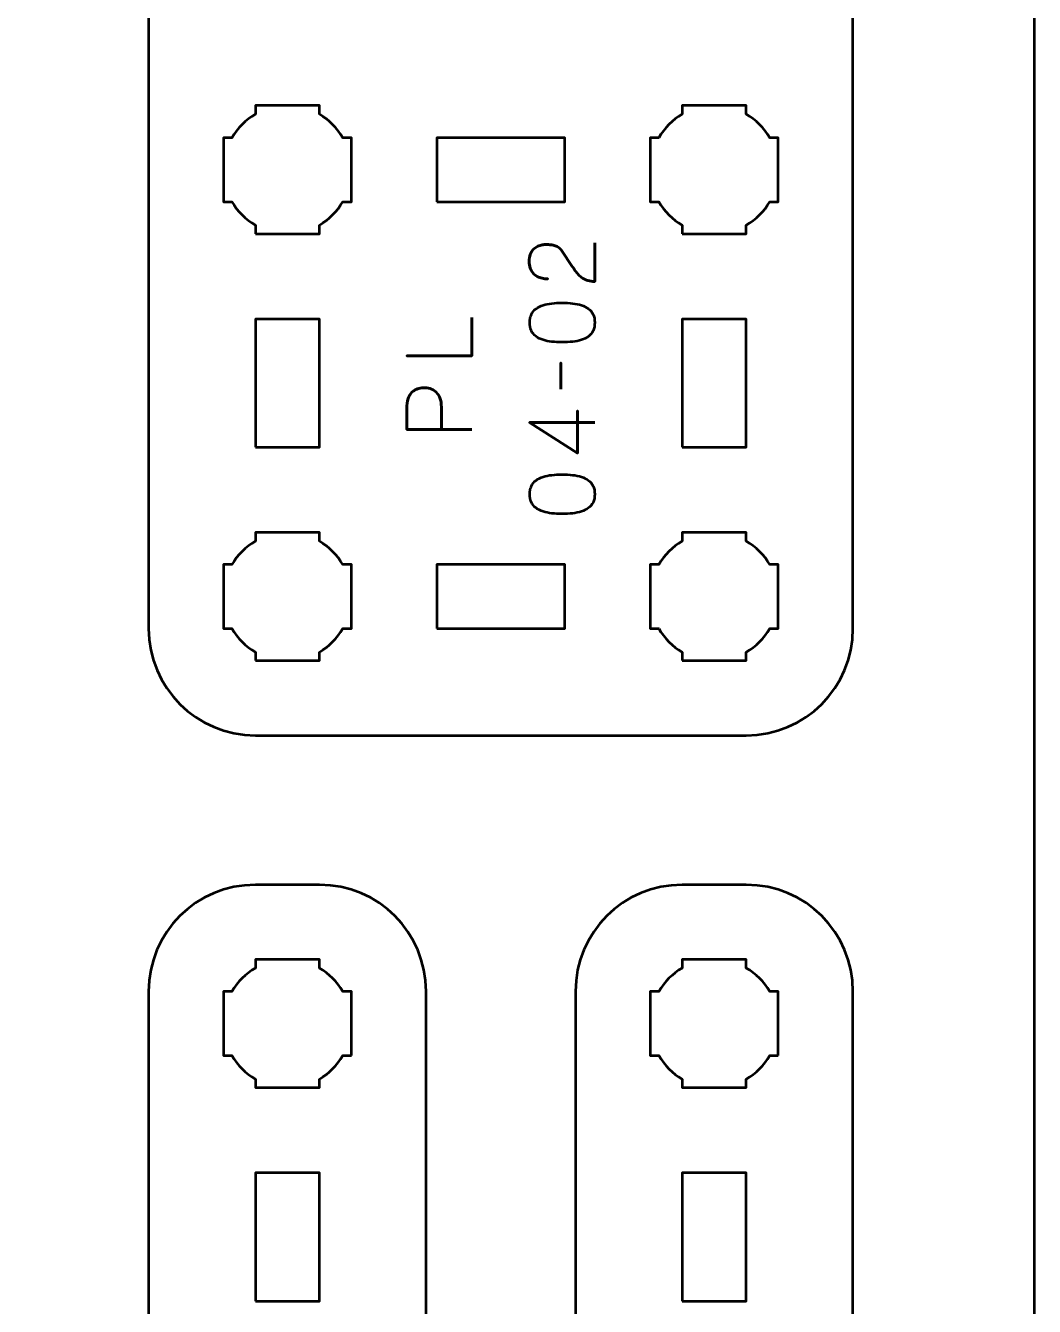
# Model space of a CAD drawing. Header units: centimetres. Extents: x -21 to 0, y -29.7 to 0.
# Drawn here: x -4.73 to 0, y -19.17 to -13.18 of the extents above; entities that cross this region are included whole.
import ezdxf

# ---------------------------------------------------------------- set-up
doc = ezdxf.new("R2010")
doc.units = ezdxf.units.CM
doc.header["$MEASUREMENT"] = 0
doc.layers.add('Layer 1', color=7, linetype='Continuous')

msp = doc.modelspace()

# ---------------------------------------------------------------- linework, layer by layer
at = {"layer": 'Layer 1', "color": 1, "lineweight": 53}
msp.add_open_spline([(-21.00003, -29.19995), (-21.00003, -29.19995), (-21.00003, -5.89992), (-21.00003, -5.89992), (-21.00003, -5.89992), (-21.00003, -5.81709), (-20.93286, -5.74992), (-20.85003, -5.74992), (-20.85003, -5.74992), (-20.7672, -5.74992), (-20.70003, -5.68275), (-20.70003, -5.59992), (-20.70003, -5.59992), (-20.70003, -5.51709), (-20.7672, -5.44992), (-20.85003, -5.44992), (-20.85003, -5.44992), (-20.93286, -5.44992), (-21.00003, -5.38275), (-21.00003, -5.29992), (-21.00003, -5.29992), (-21.00003, -5.21709), (-20.93286, -5.14992), (-20.85003, -5.14992), (-20.85003, -5.14992), (-20.7672, -5.14992), (-20.70003, -5.08275), (-20.70003, -4.99992), (-20.70003, -4.99992), (-20.70003, -4.91709), (-20.7672, -4.84992), (-20.85003, -4.84992), (-20.85003, -4.84992), (-20.93286, -4.84992), (-21.00003, -4.78275), (-21.00003, -4.69992), (-21.00003, -4.69992), (-21.00003, -4.61709), (-20.93286, -4.54992), (-20.85003, -4.54992), (-20.85003, -4.54992), (-20.7672, -4.54992), (-20.70003, -4.48275), (-20.70003, -4.39992), (-20.70003, -4.39992), (-20.70003, -4.31709), (-20.7672, -4.24992), (-20.85003, -4.24992), (-20.85003, -4.24992), (-20.93286, -4.24992), (-21.00003, -4.18275), (-21.00003, -4.09992), (-21.00003, -4.09992), (-21.00003, -4.01709), (-20.93286, -3.94992), (-20.85003, -3.94992), (-20.85003, -3.94992), (-20.7672, -3.94992), (-20.70003, -3.88275), (-20.70003, -3.79992), (-20.70003, -3.79992), (-20.70003, -3.71709), (-20.7672, -3.64992), (-20.85003, -3.64992), (-20.85003, -3.64992), (-20.93286, -3.64992), (-21.00003, -3.58275), (-21.00003, -3.49992), (-21.00003, -3.49992), (-21.00003, -3.41709), (-20.93286, -3.34992), (-20.85003, -3.34992), (-20.85003, -3.34992), (-20.7672, -3.34992), (-20.70003, -3.28275), (-20.70003, -3.19992), (-20.70003, -3.19992), (-20.70003, -3.11709), (-20.7672, -3.04992), (-20.85003, -3.04992), (-20.85003, -3.04992), (-20.93286, -3.04992), (-21.00003, -2.98275), (-21.00003, -2.89992), (-21.00003, -2.89992), (-21.00003, -2.81709), (-20.93286, -2.74992), (-20.85003, -2.74992), (-20.85003, -2.74992), (-20.7672, -2.74992), (-20.70003, -2.68275), (-20.70003, -2.59992), (-20.70003, -2.59992), (-20.70003, -2.51709), (-20.7672, -2.44992), (-20.85003, -2.44992), (-20.85003, -2.44992), (-20.93286, -2.44992), (-21.00003, -2.38275), (-21.00003, -2.29992), (-21.00003, -2.29992), (-21.00003, -2.21709), (-20.93286, -2.14992), (-20.85003, -2.14992), (-20.85003, -2.14992), (-20.7672, -2.14992), (-20.70003, -2.08275), (-20.70003, -1.99992), (-20.70003, -1.99992), (-20.70003, -1.91709), (-20.7672, -1.84992), (-20.85003, -1.84992), (-20.85003, -1.84992), (-20.93286, -1.84992), (-21.00003, -1.78275), (-21.00003, -1.69992), (-21.00003, -1.69992), (-21.00003, -1.61709), (-20.93286, -1.54992), (-20.85003, -1.54992), (-20.85003, -1.54992), (-20.7672, -1.54992), (-20.70003, -1.48275), (-20.70003, -1.39992), (-20.70003, -1.39992), (-20.70003, -1.31709), (-20.7672, -1.24992), (-20.85003, -1.24992), (-20.85003, -1.24992), (-20.93286, -1.24992), (-21.00003, -1.18275), (-21.00003, -1.09992), (-21.00003, -1.09992), (-21.00003, -1.09992), (-21.00003, -0.49992), (-21.00003, -0.49992), (-21.00003, -0.49992), (-21.00003, -0.22295), (-20.77694, 0.00004), (-20.49994, 0.00004), (-20.49994, 0.00004), (-20.49994, 0.00004), (-0.50008, 0.00004), (-0.50008, 0.00004), (-0.50008, 0.00004), (-0.22294, 0.00004), (0.00002, -0.22295), (0.00002, -0.49992), (0.00002, -0.49992), (0.00002, -0.49992), (0.00002, -29.19995), (0.00002, -29.19995), (0.00002, -29.19995), (0.00002, -29.47695), (-0.22294, -29.70004), (-0.50008, -29.70004), (-0.50008, -29.70004), (-0.50008, -29.70004), (-20.49994, -29.70004), (-20.49994, -29.70004), (-20.49994, -29.70004), (-20.77694, -29.70004), (-21.00003, -29.47695), (-21.00003, -29.19995)], degree=3, knots=[0, 0, 0, 0, 0.0243902, 0.0243902, 0.0243902, 0.0243902, 0.0487805, 0.0487805, 0.0487805, 0.0487805, 0.0731707, 0.0731707, 0.0731707, 0.0731707, 0.097561, 0.097561, 0.097561, 0.097561, 0.1219512, 0.1219512, 0.1219512, 0.1219512, 0.1463415, 0.1463415, 0.1463415, 0.1463415, 0.1707317, 0.1707317, 0.1707317, 0.1707317, 0.195122, 0.195122, 0.195122, 0.195122, 0.2195122, 0.2195122, 0.2195122, 0.2195122, 0.2439024, 0.2439024, 0.2439024, 0.2439024, 0.2682927, 0.2682927, 0.2682927, 0.2682927, 0.2926829, 0.2926829, 0.2926829, 0.2926829, 0.3170732, 0.3170732, 0.3170732, 0.3170732, 0.3414634, 0.3414634, 0.3414634, 0.3414634, 0.3658537, 0.3658537, 0.3658537, 0.3658537, 0.3902439, 0.3902439, 0.3902439, 0.3902439, 0.4146341, 0.4146341, 0.4146341, 0.4146341, 0.4390244, 0.4390244, 0.4390244, 0.4390244, 0.4634146, 0.4634146, 0.4634146, 0.4634146, 0.4878049, 0.4878049, 0.4878049, 0.4878049, 0.5121951, 0.5121951, 0.5121951, 0.5121951, 0.5365854, 0.5365854, 0.5365854, 0.5365854, 0.5609756, 0.5609756, 0.5609756, 0.5609756, 0.5853659, 0.5853659, 0.5853659, 0.5853659, 0.6097561, 0.6097561, 0.6097561, 0.6097561, 0.6341463, 0.6341463, 0.6341463, 0.6341463, 0.6585366, 0.6585366, 0.6585366, 0.6585366, 0.6829268, 0.6829268, 0.6829268, 0.6829268, 0.7073171, 0.7073171, 0.7073171, 0.7073171, 0.7317073, 0.7317073, 0.7317073, 0.7317073, 0.7560976, 0.7560976, 0.7560976, 0.7560976, 0.7804878, 0.7804878, 0.7804878, 0.7804878, 0.804878, 0.804878, 0.804878, 0.804878, 0.8292683, 0.8292683, 0.8292683, 0.8292683, 0.8536585, 0.8536585, 0.8536585, 0.8536585, 0.8780488, 0.8780488, 0.8780488, 0.8780488, 0.902439, 0.902439, 0.902439, 0.902439, 0.9268293, 0.9268293, 0.9268293, 0.9268293, 0.9512195, 0.9512195, 0.9512195, 0.9512195, 0.9756098, 0.9756098, 0.9756098, 0.9756098, 1, 1, 1, 1], dxfattribs=at)
at = {"layer": 'Layer 1', "color": 3, "lineweight": 53}
for points in [[(-1.35, -16.5), (-1.35, -16.5), (-3.65, -16.5), (-3.65, -16.5), (-3.65, -16.5), (-3.92609, -16.5), (-4.15, -16.27609), (-4.15, -16), (-4.15, -16), (-4.15, -16), (-4.15, -9.7), (-4.15, -9.7), (-4.15, -9.7), (-4.15, -9.42391), (-3.92609, -9.2), (-3.65, -9.2), (-3.65, -9.2), (-3.65, -9.2), (-1.35, -9.2), (-1.35, -9.2), (-1.35, -9.2), (-1.07391, -9.2), (-0.85, -9.42391), (-0.85, -9.7), (-0.85, -9.7), (-0.85, -9.7), (-0.85, -16), (-0.85, -16), (-0.85, -16), (-0.85, -16.27609), (-1.07391, -16.5), (-1.35, -16.5)], [(-4.15001, -23.99992), (-4.15001, -23.99992), (-4.15001, -17.69995), (-4.15001, -17.69995), (-4.15001, -17.69995), (-4.15001, -17.42298), (-3.92692, -17.19999), (-3.64992, -17.19999), (-3.64992, -17.19999), (-3.64992, -17.19999), (-3.34991, -17.19999), (-3.34991, -17.19999), (-3.34991, -17.19999), (-3.07295, -17.19999), (-2.84999, -17.42298), (-2.84999, -17.69995), (-2.84999, -17.69995), (-2.84999, -17.69995), (-2.84999, -23.99992), (-2.84999, -23.99992), (-2.84999, -23.99992), (-2.84999, -24.27692), (-3.07295, -24.50001), (-3.34991, -24.50001), (-3.34991, -24.50001), (-3.34991, -24.50001), (-3.64992, -24.50001), (-3.64992, -24.50001), (-3.64992, -24.50001), (-3.92692, -24.50001), (-4.15001, -24.27692), (-4.15001, -23.99992)], [(-2.15001, -23.99992), (-2.15001, -23.99992), (-2.15001, -17.69995), (-2.15001, -17.69995), (-2.15001, -17.69995), (-2.15001, -17.42298), (-1.92692, -17.19999), (-1.64992, -17.19999), (-1.64992, -17.19999), (-1.64992, -17.19999), (-1.34991, -17.19999), (-1.34991, -17.19999), (-1.34991, -17.19999), (-1.07295, -17.19999), (-0.84999, -17.42298), (-0.84999, -17.69995), (-0.84999, -17.69995), (-0.84999, -17.69995), (-0.84999, -23.99992), (-0.84999, -23.99992), (-0.84999, -23.99992), (-0.84999, -24.27692), (-1.07295, -24.50001), (-1.34991, -24.50001), (-1.34991, -24.50001), (-1.34991, -24.50001), (-1.64992, -24.50001), (-1.64992, -24.50001), (-1.64992, -24.50001), (-1.92692, -24.50001), (-2.15001, -24.27692), (-2.15001, -23.99992)]]:
    msp.add_open_spline(points, degree=3, knots=[0, 0, 0, 0, 0.125, 0.125, 0.125, 0.125, 0.25, 0.25, 0.25, 0.25, 0.375, 0.375, 0.375, 0.375, 0.5, 0.5, 0.5, 0.5, 0.625, 0.625, 0.625, 0.625, 0.75, 0.75, 0.75, 0.75, 0.875, 0.875, 0.875, 0.875, 1, 1, 1, 1], dxfattribs=at)
at = {"layer": 'Layer 1', "lineweight": 53}
for points, knots in [([(-3.65, -14.15), (-3.65, -14.15), (-3.65, -14.10985), (-3.65, -14.10985), (-3.65, -14.10985), (-3.69553, -14.0835), (-3.7335, -14.04553), (-3.75985, -14), (-3.75985, -14), (-3.75985, -14), (-3.8, -14), (-3.8, -14), (-3.8, -14), (-3.8, -14), (-3.8, -13.85), (-3.8, -13.85), (-3.8, -13.85), (-3.8, -13.85), (-3.8, -13.7), (-3.8, -13.7), (-3.8, -13.7), (-3.8, -13.7), (-3.75985, -13.7), (-3.75985, -13.7), (-3.75985, -13.7), (-3.7335, -13.65447), (-3.69553, -13.6165), (-3.65, -13.59015), (-3.65, -13.59015), (-3.65, -13.59015), (-3.65, -13.55), (-3.65, -13.55), (-3.65, -13.55), (-3.65, -13.55), (-3.5, -13.55), (-3.5, -13.55), (-3.5, -13.55), (-3.5, -13.55), (-3.35, -13.55), (-3.35, -13.55), (-3.35, -13.55), (-3.35, -13.55), (-3.35, -13.59015), (-3.35, -13.59015), (-3.35, -13.59015), (-3.30447, -13.6165), (-3.2665, -13.65447), (-3.24015, -13.7), (-3.24015, -13.7), (-3.24015, -13.7), (-3.2, -13.7), (-3.2, -13.7), (-3.2, -13.7), (-3.2, -13.7), (-3.2, -13.85), (-3.2, -13.85), (-3.2, -13.85), (-3.2, -13.85), (-3.2, -14), (-3.2, -14), (-3.2, -14), (-3.2, -14), (-3.24015, -14), (-3.24015, -14), (-3.24015, -14), (-3.2665, -14.04553), (-3.30447, -14.0835), (-3.35, -14.10985), (-3.35, -14.10985), (-3.35, -14.10985), (-3.35, -14.15), (-3.35, -14.15), (-3.35, -14.15), (-3.35, -14.15), (-3.5, -14.15), (-3.5, -14.15), (-3.5, -14.15), (-3.5, -14.15), (-3.65, -14.15), (-3.65, -14.15)], [0, 0, 0, 0, 0.05, 0.05, 0.05, 0.05, 0.1, 0.1, 0.1, 0.1, 0.15, 0.15, 0.15, 0.15, 0.2, 0.2, 0.2, 0.2, 0.25, 0.25, 0.25, 0.25, 0.3, 0.3, 0.3, 0.3, 0.35, 0.35, 0.35, 0.35, 0.4, 0.4, 0.4, 0.4, 0.45, 0.45, 0.45, 0.45, 0.5, 0.5, 0.5, 0.5, 0.55, 0.55, 0.55, 0.55, 0.6, 0.6, 0.6, 0.6, 0.65, 0.65, 0.65, 0.65, 0.7, 0.7, 0.7, 0.7, 0.75, 0.75, 0.75, 0.75, 0.8, 0.8, 0.8, 0.8, 0.85, 0.85, 0.85, 0.85, 0.9, 0.9, 0.9, 0.9, 0.95, 0.95, 0.95, 0.95, 1, 1, 1, 1]), ([(-1.65, -14.15), (-1.65, -14.15), (-1.65, -14.10985), (-1.65, -14.10985), (-1.65, -14.10985), (-1.69553, -14.0835), (-1.7335, -14.04553), (-1.75985, -14), (-1.75985, -14), (-1.75985, -14), (-1.8, -14), (-1.8, -14), (-1.8, -14), (-1.8, -14), (-1.8, -13.85), (-1.8, -13.85), (-1.8, -13.85), (-1.8, -13.85), (-1.8, -13.7), (-1.8, -13.7), (-1.8, -13.7), (-1.8, -13.7), (-1.75985, -13.7), (-1.75985, -13.7), (-1.75985, -13.7), (-1.7335, -13.65447), (-1.69553, -13.6165), (-1.65, -13.59015), (-1.65, -13.59015), (-1.65, -13.59015), (-1.65, -13.55), (-1.65, -13.55), (-1.65, -13.55), (-1.65, -13.55), (-1.5, -13.55), (-1.5, -13.55), (-1.5, -13.55), (-1.5, -13.55), (-1.35, -13.55), (-1.35, -13.55), (-1.35, -13.55), (-1.35, -13.55), (-1.35, -13.59015), (-1.35, -13.59015), (-1.35, -13.59015), (-1.30447, -13.6165), (-1.2665, -13.65447), (-1.24015, -13.7), (-1.24015, -13.7), (-1.24015, -13.7), (-1.2, -13.7), (-1.2, -13.7), (-1.2, -13.7), (-1.2, -13.7), (-1.2, -13.85), (-1.2, -13.85), (-1.2, -13.85), (-1.2, -13.85), (-1.2, -14), (-1.2, -14), (-1.2, -14), (-1.2, -14), (-1.24015, -14), (-1.24015, -14), (-1.24015, -14), (-1.2665, -14.04553), (-1.30447, -14.0835), (-1.35, -14.10985), (-1.35, -14.10985), (-1.35, -14.10985), (-1.35, -14.15), (-1.35, -14.15), (-1.35, -14.15), (-1.35, -14.15), (-1.5, -14.15), (-1.5, -14.15), (-1.5, -14.15), (-1.5, -14.15), (-1.65, -14.15), (-1.65, -14.15)], [0, 0, 0, 0, 0.05, 0.05, 0.05, 0.05, 0.1, 0.1, 0.1, 0.1, 0.15, 0.15, 0.15, 0.15, 0.2, 0.2, 0.2, 0.2, 0.25, 0.25, 0.25, 0.25, 0.3, 0.3, 0.3, 0.3, 0.35, 0.35, 0.35, 0.35, 0.4, 0.4, 0.4, 0.4, 0.45, 0.45, 0.45, 0.45, 0.5, 0.5, 0.5, 0.5, 0.55, 0.55, 0.55, 0.55, 0.6, 0.6, 0.6, 0.6, 0.65, 0.65, 0.65, 0.65, 0.7, 0.7, 0.7, 0.7, 0.75, 0.75, 0.75, 0.75, 0.8, 0.8, 0.8, 0.8, 0.85, 0.85, 0.85, 0.85, 0.9, 0.9, 0.9, 0.9, 0.95, 0.95, 0.95, 0.95, 1, 1, 1, 1]), ([(-2.8, -14), (-2.8, -14), (-2.8, -13.7), (-2.8, -13.7), (-2.8, -13.7), (-2.8, -13.7), (-2.2, -13.7), (-2.2, -13.7), (-2.2, -13.7), (-2.2, -13.7), (-2.2, -14), (-2.2, -14), (-2.2, -14), (-2.2, -14), (-2.8, -14), (-2.8, -14)], [0, 0, 0, 0, 0.25, 0.25, 0.25, 0.25, 0.5, 0.5, 0.5, 0.5, 0.75, 0.75, 0.75, 0.75, 1, 1, 1, 1]), ([(-3.65, -15.15), (-3.65, -15.15), (-3.65, -14.55), (-3.65, -14.55), (-3.65, -14.55), (-3.65, -14.55), (-3.35, -14.55), (-3.35, -14.55), (-3.35, -14.55), (-3.35, -14.55), (-3.35, -15.15), (-3.35, -15.15), (-3.35, -15.15), (-3.35, -15.15), (-3.65, -15.15), (-3.65, -15.15)], [0, 0, 0, 0, 0.25, 0.25, 0.25, 0.25, 0.5, 0.5, 0.5, 0.5, 0.75, 0.75, 0.75, 0.75, 1, 1, 1, 1]), ([(-1.65, -15.15), (-1.65, -15.15), (-1.65, -14.55), (-1.65, -14.55), (-1.65, -14.55), (-1.65, -14.55), (-1.35, -14.55), (-1.35, -14.55), (-1.35, -14.55), (-1.35, -14.55), (-1.35, -15.15), (-1.35, -15.15), (-1.35, -15.15), (-1.35, -15.15), (-1.65, -15.15), (-1.65, -15.15)], [0, 0, 0, 0, 0.25, 0.25, 0.25, 0.25, 0.5, 0.5, 0.5, 0.5, 0.75, 0.75, 0.75, 0.75, 1, 1, 1, 1]), ([(-3.65, -16.15), (-3.65, -16.15), (-3.65, -16.10985), (-3.65, -16.10985), (-3.65, -16.10985), (-3.69553, -16.0835), (-3.7335, -16.04553), (-3.75985, -16), (-3.75985, -16), (-3.75985, -16), (-3.8, -16), (-3.8, -16), (-3.8, -16), (-3.8, -16), (-3.8, -15.85), (-3.8, -15.85), (-3.8, -15.85), (-3.8, -15.85), (-3.8, -15.7), (-3.8, -15.7), (-3.8, -15.7), (-3.8, -15.7), (-3.75985, -15.7), (-3.75985, -15.7), (-3.75985, -15.7), (-3.7335, -15.65447), (-3.69553, -15.6165), (-3.65, -15.59015), (-3.65, -15.59015), (-3.65, -15.59015), (-3.65, -15.55), (-3.65, -15.55), (-3.65, -15.55), (-3.65, -15.55), (-3.5, -15.55), (-3.5, -15.55), (-3.5, -15.55), (-3.5, -15.55), (-3.35, -15.55), (-3.35, -15.55), (-3.35, -15.55), (-3.35, -15.55), (-3.35, -15.59015), (-3.35, -15.59015), (-3.35, -15.59015), (-3.30447, -15.6165), (-3.2665, -15.65447), (-3.24015, -15.7), (-3.24015, -15.7), (-3.24015, -15.7), (-3.2, -15.7), (-3.2, -15.7), (-3.2, -15.7), (-3.2, -15.7), (-3.2, -15.85), (-3.2, -15.85), (-3.2, -15.85), (-3.2, -15.85), (-3.2, -16), (-3.2, -16), (-3.2, -16), (-3.2, -16), (-3.24015, -16), (-3.24015, -16), (-3.24015, -16), (-3.2665, -16.04553), (-3.30447, -16.0835), (-3.35, -16.10985), (-3.35, -16.10985), (-3.35, -16.10985), (-3.35, -16.15), (-3.35, -16.15), (-3.35, -16.15), (-3.35, -16.15), (-3.5, -16.15), (-3.5, -16.15), (-3.5, -16.15), (-3.5, -16.15), (-3.65, -16.15), (-3.65, -16.15)], [0, 0, 0, 0, 0.05, 0.05, 0.05, 0.05, 0.1, 0.1, 0.1, 0.1, 0.15, 0.15, 0.15, 0.15, 0.2, 0.2, 0.2, 0.2, 0.25, 0.25, 0.25, 0.25, 0.3, 0.3, 0.3, 0.3, 0.35, 0.35, 0.35, 0.35, 0.4, 0.4, 0.4, 0.4, 0.45, 0.45, 0.45, 0.45, 0.5, 0.5, 0.5, 0.5, 0.55, 0.55, 0.55, 0.55, 0.6, 0.6, 0.6, 0.6, 0.65, 0.65, 0.65, 0.65, 0.7, 0.7, 0.7, 0.7, 0.75, 0.75, 0.75, 0.75, 0.8, 0.8, 0.8, 0.8, 0.85, 0.85, 0.85, 0.85, 0.9, 0.9, 0.9, 0.9, 0.95, 0.95, 0.95, 0.95, 1, 1, 1, 1]), ([(-1.65, -16.15), (-1.65, -16.15), (-1.65, -16.10985), (-1.65, -16.10985), (-1.65, -16.10985), (-1.69553, -16.0835), (-1.7335, -16.04553), (-1.75985, -16), (-1.75985, -16), (-1.75985, -16), (-1.8, -16), (-1.8, -16), (-1.8, -16), (-1.8, -16), (-1.8, -15.85), (-1.8, -15.85), (-1.8, -15.85), (-1.8, -15.85), (-1.8, -15.7), (-1.8, -15.7), (-1.8, -15.7), (-1.8, -15.7), (-1.75985, -15.7), (-1.75985, -15.7), (-1.75985, -15.7), (-1.7335, -15.65447), (-1.69553, -15.6165), (-1.65, -15.59015), (-1.65, -15.59015), (-1.65, -15.59015), (-1.65, -15.55), (-1.65, -15.55), (-1.65, -15.55), (-1.65, -15.55), (-1.5, -15.55), (-1.5, -15.55), (-1.5, -15.55), (-1.5, -15.55), (-1.35, -15.55), (-1.35, -15.55), (-1.35, -15.55), (-1.35, -15.55), (-1.35, -15.59015), (-1.35, -15.59015), (-1.35, -15.59015), (-1.30447, -15.6165), (-1.2665, -15.65447), (-1.24015, -15.7), (-1.24015, -15.7), (-1.24015, -15.7), (-1.2, -15.7), (-1.2, -15.7), (-1.2, -15.7), (-1.2, -15.7), (-1.2, -15.85), (-1.2, -15.85), (-1.2, -15.85), (-1.2, -15.85), (-1.2, -16), (-1.2, -16), (-1.2, -16), (-1.2, -16), (-1.24015, -16), (-1.24015, -16), (-1.24015, -16), (-1.2665, -16.04553), (-1.30447, -16.0835), (-1.35, -16.10985), (-1.35, -16.10985), (-1.35, -16.10985), (-1.35, -16.15), (-1.35, -16.15), (-1.35, -16.15), (-1.35, -16.15), (-1.5, -16.15), (-1.5, -16.15), (-1.5, -16.15), (-1.5, -16.15), (-1.65, -16.15), (-1.65, -16.15)], [0, 0, 0, 0, 0.05, 0.05, 0.05, 0.05, 0.1, 0.1, 0.1, 0.1, 0.15, 0.15, 0.15, 0.15, 0.2, 0.2, 0.2, 0.2, 0.25, 0.25, 0.25, 0.25, 0.3, 0.3, 0.3, 0.3, 0.35, 0.35, 0.35, 0.35, 0.4, 0.4, 0.4, 0.4, 0.45, 0.45, 0.45, 0.45, 0.5, 0.5, 0.5, 0.5, 0.55, 0.55, 0.55, 0.55, 0.6, 0.6, 0.6, 0.6, 0.65, 0.65, 0.65, 0.65, 0.7, 0.7, 0.7, 0.7, 0.75, 0.75, 0.75, 0.75, 0.8, 0.8, 0.8, 0.8, 0.85, 0.85, 0.85, 0.85, 0.9, 0.9, 0.9, 0.9, 0.95, 0.95, 0.95, 0.95, 1, 1, 1, 1]), ([(-2.8, -16), (-2.8, -16), (-2.8, -15.7), (-2.8, -15.7), (-2.8, -15.7), (-2.8, -15.7), (-2.2, -15.7), (-2.2, -15.7), (-2.2, -15.7), (-2.2, -15.7), (-2.2, -16), (-2.2, -16), (-2.2, -16), (-2.2, -16), (-2.8, -16), (-2.8, -16)], [0, 0, 0, 0, 0.25, 0.25, 0.25, 0.25, 0.5, 0.5, 0.5, 0.5, 0.75, 0.75, 0.75, 0.75, 1, 1, 1, 1]), ([(-3.19998, -17.99995), (-3.19998, -17.99995), (-3.24009, -17.99995), (-3.24009, -17.99995), (-3.24009, -17.99995), (-3.26641, -18.04557), (-3.30444, -18.08345), (-3.34991, -18.10977), (-3.34991, -18.10977), (-3.34991, -18.10977), (-3.34991, -18.15002), (-3.34991, -18.15002), (-3.34991, -18.15002), (-3.34991, -18.15002), (-3.49999, -18.15002), (-3.49999, -18.15002), (-3.49999, -18.15002), (-3.49999, -18.15002), (-3.64992, -18.15002), (-3.64992, -18.15002), (-3.64992, -18.15002), (-3.64992, -18.15002), (-3.64992, -18.10977), (-3.64992, -18.10977), (-3.64992, -18.10977), (-3.69553, -18.08345), (-3.73345, -18.04557), (-3.75977, -17.99995), (-3.75977, -17.99995), (-3.75977, -17.99995), (-3.79999, -17.99995), (-3.79999, -17.99995), (-3.79999, -17.99995), (-3.79999, -17.99995), (-3.79999, -17.85002), (-3.79999, -17.85002), (-3.79999, -17.85002), (-3.79999, -17.85002), (-3.79999, -17.69995), (-3.79999, -17.69995), (-3.79999, -17.69995), (-3.79999, -17.69995), (-3.75977, -17.69995), (-3.75977, -17.69995), (-3.75977, -17.69995), (-3.73345, -17.65448), (-3.69553, -17.61645), (-3.64992, -17.59013), (-3.64992, -17.59013), (-3.64992, -17.59013), (-3.64992, -17.55002), (-3.64992, -17.55002), (-3.64992, -17.55002), (-3.64992, -17.55002), (-3.49999, -17.55002), (-3.49999, -17.55002), (-3.49999, -17.55002), (-3.49999, -17.55002), (-3.34991, -17.55002), (-3.34991, -17.55002), (-3.34991, -17.55002), (-3.34991, -17.55002), (-3.34991, -17.59013), (-3.34991, -17.59013), (-3.34991, -17.59013), (-3.30444, -17.61645), (-3.26641, -17.65448), (-3.24009, -17.69995), (-3.24009, -17.69995), (-3.24009, -17.69995), (-3.19998, -17.69995), (-3.19998, -17.69995), (-3.19998, -17.69995), (-3.19998, -17.69995), (-3.19998, -17.85002), (-3.19998, -17.85002), (-3.19998, -17.85002), (-3.19998, -17.85002), (-3.19998, -17.99995), (-3.19998, -17.99995)], [0, 0, 0, 0, 0.05, 0.05, 0.05, 0.05, 0.1, 0.1, 0.1, 0.1, 0.15, 0.15, 0.15, 0.15, 0.2, 0.2, 0.2, 0.2, 0.25, 0.25, 0.25, 0.25, 0.3, 0.3, 0.3, 0.3, 0.35, 0.35, 0.35, 0.35, 0.4, 0.4, 0.4, 0.4, 0.45, 0.45, 0.45, 0.45, 0.5, 0.5, 0.5, 0.5, 0.55, 0.55, 0.55, 0.55, 0.6, 0.6, 0.6, 0.6, 0.65, 0.65, 0.65, 0.65, 0.7, 0.7, 0.7, 0.7, 0.75, 0.75, 0.75, 0.75, 0.8, 0.8, 0.8, 0.8, 0.85, 0.85, 0.85, 0.85, 0.9, 0.9, 0.9, 0.9, 0.95, 0.95, 0.95, 0.95, 1, 1, 1, 1]), ([(-1.19998, -17.99995), (-1.19998, -17.99995), (-1.24009, -17.99995), (-1.24009, -17.99995), (-1.24009, -17.99995), (-1.26641, -18.04557), (-1.30444, -18.08345), (-1.34991, -18.10977), (-1.34991, -18.10977), (-1.34991, -18.10977), (-1.34991, -18.15002), (-1.34991, -18.15002), (-1.34991, -18.15002), (-1.34991, -18.15002), (-1.49999, -18.15002), (-1.49999, -18.15002), (-1.49999, -18.15002), (-1.49999, -18.15002), (-1.64992, -18.15002), (-1.64992, -18.15002), (-1.64992, -18.15002), (-1.64992, -18.15002), (-1.64992, -18.10977), (-1.64992, -18.10977), (-1.64992, -18.10977), (-1.69553, -18.08345), (-1.73345, -18.04557), (-1.75977, -17.99995), (-1.75977, -17.99995), (-1.75977, -17.99995), (-1.79999, -17.99995), (-1.79999, -17.99995), (-1.79999, -17.99995), (-1.79999, -17.99995), (-1.79999, -17.85002), (-1.79999, -17.85002), (-1.79999, -17.85002), (-1.79999, -17.85002), (-1.79999, -17.69995), (-1.79999, -17.69995), (-1.79999, -17.69995), (-1.79999, -17.69995), (-1.75977, -17.69995), (-1.75977, -17.69995), (-1.75977, -17.69995), (-1.73345, -17.65448), (-1.69553, -17.61645), (-1.64992, -17.59013), (-1.64992, -17.59013), (-1.64992, -17.59013), (-1.64992, -17.55002), (-1.64992, -17.55002), (-1.64992, -17.55002), (-1.64992, -17.55002), (-1.49999, -17.55002), (-1.49999, -17.55002), (-1.49999, -17.55002), (-1.49999, -17.55002), (-1.34991, -17.55002), (-1.34991, -17.55002), (-1.34991, -17.55002), (-1.34991, -17.55002), (-1.34991, -17.59013), (-1.34991, -17.59013), (-1.34991, -17.59013), (-1.30444, -17.61645), (-1.26641, -17.65448), (-1.24009, -17.69995), (-1.24009, -17.69995), (-1.24009, -17.69995), (-1.19998, -17.69995), (-1.19998, -17.69995), (-1.19998, -17.69995), (-1.19998, -17.69995), (-1.19998, -17.85002), (-1.19998, -17.85002), (-1.19998, -17.85002), (-1.19998, -17.85002), (-1.19998, -17.99995), (-1.19998, -17.99995)], [0, 0, 0, 0, 0.05, 0.05, 0.05, 0.05, 0.1, 0.1, 0.1, 0.1, 0.15, 0.15, 0.15, 0.15, 0.2, 0.2, 0.2, 0.2, 0.25, 0.25, 0.25, 0.25, 0.3, 0.3, 0.3, 0.3, 0.35, 0.35, 0.35, 0.35, 0.4, 0.4, 0.4, 0.4, 0.45, 0.45, 0.45, 0.45, 0.5, 0.5, 0.5, 0.5, 0.55, 0.55, 0.55, 0.55, 0.6, 0.6, 0.6, 0.6, 0.65, 0.65, 0.65, 0.65, 0.7, 0.7, 0.7, 0.7, 0.75, 0.75, 0.75, 0.75, 0.8, 0.8, 0.8, 0.8, 0.85, 0.85, 0.85, 0.85, 0.9, 0.9, 0.9, 0.9, 0.95, 0.95, 0.95, 0.95, 1, 1, 1, 1]), ([(-3.64992, -19.14994), (-3.64992, -19.14994), (-3.64992, -18.54993), (-3.64992, -18.54993), (-3.64992, -18.54993), (-3.64992, -18.54993), (-3.34991, -18.54993), (-3.34991, -18.54993), (-3.34991, -18.54993), (-3.34991, -18.54993), (-3.34991, -19.14994), (-3.34991, -19.14994), (-3.34991, -19.14994), (-3.34991, -19.14994), (-3.64992, -19.14994), (-3.64992, -19.14994)], [0, 0, 0, 0, 0.25, 0.25, 0.25, 0.25, 0.5, 0.5, 0.5, 0.5, 0.75, 0.75, 0.75, 0.75, 1, 1, 1, 1]), ([(-1.64992, -19.14994), (-1.64992, -19.14994), (-1.64992, -18.54993), (-1.64992, -18.54993), (-1.64992, -18.54993), (-1.64992, -18.54993), (-1.34991, -18.54993), (-1.34991, -18.54993), (-1.34991, -18.54993), (-1.34991, -18.54993), (-1.34991, -19.14994), (-1.34991, -19.14994), (-1.34991, -19.14994), (-1.34991, -19.14994), (-1.64992, -19.14994), (-1.64992, -19.14994)], [0, 0, 0, 0, 0.25, 0.25, 0.25, 0.25, 0.5, 0.5, 0.5, 0.5, 0.75, 0.75, 0.75, 0.75, 1, 1, 1, 1])]:
    msp.add_open_spline(points, degree=3, knots=knots, dxfattribs=at)
at = {"layer": 'Layer 1', "color": 5, "lineweight": 53}
for points, knots in [([(-2.05975, -14.19194), (-2.05975, -14.19194), (-2.05975, -14.37355), (-2.05975, -14.37355), (-2.05975, -14.37355), (-2.07203, -14.3732), (-2.08289, -14.37165), (-2.09221, -14.36903), (-2.09221, -14.36903), (-2.10152, -14.36635), (-2.1097, -14.36276), (-2.11676, -14.35831), (-2.11676, -14.35831), (-2.12381, -14.35379), (-2.13009, -14.34864), (-2.1356, -14.34279), (-2.1356, -14.34279), (-2.14117, -14.33693), (-2.14625, -14.33065), (-2.15105, -14.32388), (-2.15105, -14.32388), (-2.15578, -14.31711), (-2.1605, -14.31012), (-2.16516, -14.30285), (-2.16516, -14.30285), (-2.16516, -14.30285), (-2.21342, -14.23046), (-2.21342, -14.23046), (-2.21342, -14.23046), (-2.21864, -14.22306), (-2.22428, -14.21727), (-2.23049, -14.21318), (-2.23049, -14.21318), (-2.23663, -14.20902), (-2.24312, -14.20612), (-2.2499, -14.20436), (-2.2499, -14.20436), (-2.25674, -14.20267), (-2.26365, -14.20161), (-2.27078, -14.20126), (-2.27078, -14.20126), (-2.27791, -14.2009), (-2.28503, -14.20076), (-2.29216, -14.20083), (-2.29216, -14.20083), (-2.29801, -14.20083), (-2.30429, -14.20161), (-2.31107, -14.20316), (-2.31107, -14.20316), (-2.31777, -14.20478), (-2.32447, -14.20732), (-2.3311, -14.21092), (-2.3311, -14.21092), (-2.33774, -14.21452), (-2.3438, -14.21932), (-2.34931, -14.22531), (-2.34931, -14.22531), (-2.35474, -14.23131), (-2.35911, -14.23872), (-2.36243, -14.24754), (-2.36243, -14.24754), (-2.36575, -14.25636), (-2.36744, -14.26673), (-2.36751, -14.27872), (-2.36751, -14.27872), (-2.36744, -14.29079), (-2.36575, -14.30144), (-2.3625, -14.31062), (-2.3625, -14.31062), (-2.35926, -14.31979), (-2.35474, -14.32762), (-2.34903, -14.33411), (-2.34903, -14.33411), (-2.34331, -14.3406), (-2.33668, -14.34582), (-2.32927, -14.34991), (-2.32927, -14.34991), (-2.32186, -14.35401), (-2.31396, -14.35697), (-2.30563, -14.35887), (-2.30563, -14.35887), (-2.29731, -14.36078), (-2.28884, -14.3617), (-2.2803, -14.3617), (-2.2803, -14.3617), (-2.28884, -14.3617), (-2.29731, -14.36078), (-2.30563, -14.35887), (-2.30563, -14.35887), (-2.31396, -14.35697), (-2.32186, -14.35401), (-2.32927, -14.34991), (-2.32927, -14.34991), (-2.33668, -14.34582), (-2.34331, -14.3406), (-2.34903, -14.33411), (-2.34903, -14.33411), (-2.35474, -14.32762), (-2.35926, -14.31979), (-2.3625, -14.31062), (-2.3625, -14.31062), (-2.36575, -14.30144), (-2.36744, -14.29079), (-2.36751, -14.27872), (-2.36751, -14.27872), (-2.36744, -14.26673), (-2.36575, -14.25636), (-2.36243, -14.24754), (-2.36243, -14.24754), (-2.35911, -14.23872), (-2.35474, -14.23131), (-2.34931, -14.22531), (-2.34931, -14.22531), (-2.3438, -14.21932), (-2.33774, -14.21452), (-2.3311, -14.21092), (-2.3311, -14.21092), (-2.32447, -14.20732), (-2.31777, -14.20478), (-2.31107, -14.20316), (-2.31107, -14.20316), (-2.30429, -14.20161), (-2.29801, -14.20083), (-2.29216, -14.20083), (-2.29216, -14.20083), (-2.28503, -14.20076), (-2.27791, -14.2009), (-2.27078, -14.20126), (-2.27078, -14.20126), (-2.26365, -14.20161), (-2.25674, -14.20267), (-2.2499, -14.20436), (-2.2499, -14.20436), (-2.24312, -14.20612), (-2.23663, -14.20902), (-2.23049, -14.21318), (-2.23049, -14.21318), (-2.22428, -14.21727), (-2.21864, -14.22306), (-2.21342, -14.23046), (-2.21342, -14.23046), (-2.21342, -14.23046), (-2.16516, -14.30285), (-2.16516, -14.30285), (-2.16516, -14.30285), (-2.1605, -14.31012), (-2.15578, -14.31711), (-2.15105, -14.32388), (-2.15105, -14.32388), (-2.14625, -14.33065), (-2.14117, -14.33693), (-2.1356, -14.34279), (-2.1356, -14.34279), (-2.13009, -14.34864), (-2.12381, -14.35379), (-2.11676, -14.35831), (-2.11676, -14.35831), (-2.1097, -14.36276), (-2.10152, -14.36635), (-2.09221, -14.36903), (-2.09221, -14.36903), (-2.08289, -14.37165), (-2.07203, -14.3732), (-2.05975, -14.37355), (-2.05975, -14.37355), (-2.05975, -14.37355), (-2.05975, -14.19194), (-2.05975, -14.19194)], [0, 0, 0, 0, 0.0238095, 0.0238095, 0.0238095, 0.0238095, 0.047619, 0.047619, 0.047619, 0.047619, 0.0714286, 0.0714286, 0.0714286, 0.0714286, 0.0952381, 0.0952381, 0.0952381, 0.0952381, 0.1190476, 0.1190476, 0.1190476, 0.1190476, 0.1428571, 0.1428571, 0.1428571, 0.1428571, 0.1666667, 0.1666667, 0.1666667, 0.1666667, 0.1904762, 0.1904762, 0.1904762, 0.1904762, 0.2142857, 0.2142857, 0.2142857, 0.2142857, 0.2380952, 0.2380952, 0.2380952, 0.2380952, 0.2619048, 0.2619048, 0.2619048, 0.2619048, 0.2857143, 0.2857143, 0.2857143, 0.2857143, 0.3095238, 0.3095238, 0.3095238, 0.3095238, 0.3333333, 0.3333333, 0.3333333, 0.3333333, 0.3571429, 0.3571429, 0.3571429, 0.3571429, 0.3809524, 0.3809524, 0.3809524, 0.3809524, 0.4047619, 0.4047619, 0.4047619, 0.4047619, 0.4285714, 0.4285714, 0.4285714, 0.4285714, 0.452381, 0.452381, 0.452381, 0.452381, 0.4761905, 0.4761905, 0.4761905, 0.4761905, 0.5, 0.5, 0.5, 0.5, 0.5238095, 0.5238095, 0.5238095, 0.5238095, 0.547619, 0.547619, 0.547619, 0.547619, 0.5714286, 0.5714286, 0.5714286, 0.5714286, 0.5952381, 0.5952381, 0.5952381, 0.5952381, 0.6190476, 0.6190476, 0.6190476, 0.6190476, 0.6428571, 0.6428571, 0.6428571, 0.6428571, 0.6666667, 0.6666667, 0.6666667, 0.6666667, 0.6904762, 0.6904762, 0.6904762, 0.6904762, 0.7142857, 0.7142857, 0.7142857, 0.7142857, 0.7380952, 0.7380952, 0.7380952, 0.7380952, 0.7619048, 0.7619048, 0.7619048, 0.7619048, 0.7857143, 0.7857143, 0.7857143, 0.7857143, 0.8095238, 0.8095238, 0.8095238, 0.8095238, 0.8333333, 0.8333333, 0.8333333, 0.8333333, 0.8571429, 0.8571429, 0.8571429, 0.8571429, 0.8809524, 0.8809524, 0.8809524, 0.8809524, 0.9047619, 0.9047619, 0.9047619, 0.9047619, 0.9285714, 0.9285714, 0.9285714, 0.9285714, 0.952381, 0.952381, 0.952381, 0.952381, 0.9761905, 0.9761905, 0.9761905, 0.9761905, 1, 1, 1, 1]), ([(-2.05975, -14.56616), (-2.05982, -14.55135), (-2.06243, -14.53858), (-2.06751, -14.52792), (-2.06751, -14.52792), (-2.07259, -14.51734), (-2.07986, -14.50852), (-2.0891, -14.50147), (-2.0891, -14.50147), (-2.09841, -14.49448), (-2.10942, -14.48898), (-2.12212, -14.48489), (-2.12212, -14.48489), (-2.13482, -14.48086), (-2.14872, -14.47797), (-2.16396, -14.47635), (-2.16396, -14.47635), (-2.1792, -14.47465), (-2.19522, -14.47381), (-2.21215, -14.47388), (-2.21215, -14.47388), (-2.22901, -14.47381), (-2.24503, -14.47465), (-2.2602, -14.47635), (-2.2602, -14.47635), (-2.27537, -14.47797), (-2.28934, -14.48086), (-2.30204, -14.48489), (-2.30204, -14.48489), (-2.31467, -14.48898), (-2.32567, -14.49448), (-2.33506, -14.50147), (-2.33506, -14.50147), (-2.34437, -14.50852), (-2.35164, -14.51734), (-2.35672, -14.52792), (-2.35672, -14.52792), (-2.36187, -14.53858), (-2.36448, -14.55135), (-2.36455, -14.56616), (-2.36455, -14.56616), (-2.36448, -14.58098), (-2.36187, -14.59375), (-2.35672, -14.60441), (-2.35672, -14.60441), (-2.35164, -14.61499), (-2.34437, -14.62381), (-2.33506, -14.63086), (-2.33506, -14.63086), (-2.32567, -14.63785), (-2.31467, -14.64335), (-2.30204, -14.64744), (-2.30204, -14.64744), (-2.28934, -14.65147), (-2.27537, -14.65436), (-2.2602, -14.65598), (-2.2602, -14.65598), (-2.24503, -14.65767), (-2.22901, -14.65852), (-2.21215, -14.65845), (-2.21215, -14.65845), (-2.19522, -14.65852), (-2.1792, -14.65767), (-2.16396, -14.65598), (-2.16396, -14.65598), (-2.14872, -14.65436), (-2.13482, -14.65147), (-2.12212, -14.64744), (-2.12212, -14.64744), (-2.10942, -14.64335), (-2.09841, -14.63785), (-2.0891, -14.63086), (-2.0891, -14.63086), (-2.07986, -14.62381), (-2.07259, -14.61499), (-2.06751, -14.60441), (-2.06751, -14.60441), (-2.06243, -14.59375), (-2.05982, -14.58098), (-2.05975, -14.56616)], [0, 0, 0, 0, 0.05, 0.05, 0.05, 0.05, 0.1, 0.1, 0.1, 0.1, 0.15, 0.15, 0.15, 0.15, 0.2, 0.2, 0.2, 0.2, 0.25, 0.25, 0.25, 0.25, 0.3, 0.3, 0.3, 0.3, 0.35, 0.35, 0.35, 0.35, 0.4, 0.4, 0.4, 0.4, 0.45, 0.45, 0.45, 0.45, 0.5, 0.5, 0.5, 0.5, 0.55, 0.55, 0.55, 0.55, 0.6, 0.6, 0.6, 0.6, 0.65, 0.65, 0.65, 0.65, 0.7, 0.7, 0.7, 0.7, 0.75, 0.75, 0.75, 0.75, 0.8, 0.8, 0.8, 0.8, 0.85, 0.85, 0.85, 0.85, 0.9, 0.9, 0.9, 0.9, 0.95, 0.95, 0.95, 0.95, 1, 1, 1, 1]), ([(-2.05975, -14.56616), (-2.05982, -14.55135), (-2.06243, -14.53858), (-2.06751, -14.52792), (-2.06751, -14.52792), (-2.07259, -14.51734), (-2.07986, -14.50852), (-2.0891, -14.50147), (-2.0891, -14.50147), (-2.09841, -14.49448), (-2.10942, -14.48898), (-2.12212, -14.48489), (-2.12212, -14.48489), (-2.13482, -14.48086), (-2.14872, -14.47797), (-2.16396, -14.47635), (-2.16396, -14.47635), (-2.1792, -14.47465), (-2.19522, -14.47381), (-2.21215, -14.47388), (-2.21215, -14.47388), (-2.22901, -14.47381), (-2.24503, -14.47465), (-2.2602, -14.47635), (-2.2602, -14.47635), (-2.27537, -14.47797), (-2.28934, -14.48086), (-2.30204, -14.48489), (-2.30204, -14.48489), (-2.31467, -14.48898), (-2.32567, -14.49448), (-2.33506, -14.50147), (-2.33506, -14.50147), (-2.34437, -14.50852), (-2.35164, -14.51734), (-2.35672, -14.52792), (-2.35672, -14.52792), (-2.36187, -14.53858), (-2.36448, -14.55135), (-2.36455, -14.56616), (-2.36455, -14.56616), (-2.36448, -14.58098), (-2.36187, -14.59375), (-2.35672, -14.60441), (-2.35672, -14.60441), (-2.35164, -14.61499), (-2.34437, -14.62381), (-2.33506, -14.63086), (-2.33506, -14.63086), (-2.32567, -14.63785), (-2.31467, -14.64335), (-2.30204, -14.64744), (-2.30204, -14.64744), (-2.28934, -14.65147), (-2.27537, -14.65436), (-2.2602, -14.65598), (-2.2602, -14.65598), (-2.24503, -14.65767), (-2.22901, -14.65852), (-2.21215, -14.65845), (-2.21215, -14.65845), (-2.19522, -14.65852), (-2.1792, -14.65767), (-2.16396, -14.65598), (-2.16396, -14.65598), (-2.14872, -14.65436), (-2.13482, -14.65147), (-2.12212, -14.64744), (-2.12212, -14.64744), (-2.10942, -14.64335), (-2.09841, -14.63785), (-2.0891, -14.63086), (-2.0891, -14.63086), (-2.07986, -14.62381), (-2.07259, -14.61499), (-2.06751, -14.60441), (-2.06751, -14.60441), (-2.06243, -14.59375), (-2.05982, -14.58098), (-2.05975, -14.56616)], [0, 0, 0, 0, 0.05, 0.05, 0.05, 0.05, 0.1, 0.1, 0.1, 0.1, 0.15, 0.15, 0.15, 0.15, 0.2, 0.2, 0.2, 0.2, 0.25, 0.25, 0.25, 0.25, 0.3, 0.3, 0.3, 0.3, 0.35, 0.35, 0.35, 0.35, 0.4, 0.4, 0.4, 0.4, 0.45, 0.45, 0.45, 0.45, 0.5, 0.5, 0.5, 0.5, 0.55, 0.55, 0.55, 0.55, 0.6, 0.6, 0.6, 0.6, 0.65, 0.65, 0.65, 0.65, 0.7, 0.7, 0.7, 0.7, 0.75, 0.75, 0.75, 0.75, 0.8, 0.8, 0.8, 0.8, 0.85, 0.85, 0.85, 0.85, 0.9, 0.9, 0.9, 0.9, 0.95, 0.95, 0.95, 0.95, 1, 1, 1, 1]), ([(-2.63506, -14.54309), (-2.63506, -14.54309), (-2.63506, -14.72131), (-2.63506, -14.72131), (-2.63506, -14.72131), (-2.63506, -14.72131), (-2.94028, -14.72131), (-2.94028, -14.72131), (-2.94028, -14.72131), (-2.94028, -14.72131), (-2.63506, -14.72131), (-2.63506, -14.72131), (-2.63506, -14.72131), (-2.63506, -14.72131), (-2.63506, -14.54309), (-2.63506, -14.54309)], [0, 0, 0, 0, 0.25, 0.25, 0.25, 0.25, 0.5, 0.5, 0.5, 0.5, 0.75, 0.75, 0.75, 0.75, 1, 1, 1, 1]), ([(-2.21935, -14.87858), (-2.21935, -14.87858), (-2.21935, -14.75539), (-2.21935, -14.75539), (-2.21935, -14.75539), (-2.21935, -14.75539), (-2.21935, -14.87858), (-2.21935, -14.87858)], [0, 0, 0, 0, 0.5, 0.5, 0.5, 0.5, 1, 1, 1, 1]), ([(-2.63506, -15.06759), (-2.63506, -15.06759), (-2.94028, -15.06759), (-2.94028, -15.06759), (-2.94028, -15.06759), (-2.94028, -15.06759), (-2.94028, -14.97022), (-2.94028, -14.97022), (-2.94028, -14.97022), (-2.94021, -14.95075), (-2.93802, -14.93474), (-2.93379, -14.92211), (-2.93379, -14.92211), (-2.92963, -14.90955), (-2.92384, -14.89967), (-2.9165, -14.89254), (-2.9165, -14.89254), (-2.90924, -14.88542), (-2.90091, -14.88034), (-2.89153, -14.87723), (-2.89153, -14.87723), (-2.88214, -14.8742), (-2.87234, -14.87244), (-2.86196, -14.87201), (-2.86196, -14.87201), (-2.85159, -14.87152), (-2.84143, -14.87272), (-2.83156, -14.87554), (-2.83156, -14.87554), (-2.82168, -14.87843), (-2.81272, -14.8833), (-2.80467, -14.89029), (-2.80467, -14.89029), (-2.79663, -14.8972), (-2.79021, -14.90658), (-2.78548, -14.91837), (-2.78548, -14.91837), (-2.78069, -14.93015), (-2.77829, -14.94475), (-2.77815, -14.96218), (-2.77815, -14.96218), (-2.77815, -14.96218), (-2.77815, -15.06759), (-2.77815, -15.06759), (-2.77815, -15.06759), (-2.77815, -15.06759), (-2.77815, -14.96218), (-2.77815, -14.96218), (-2.77815, -14.96218), (-2.77829, -14.94511), (-2.78069, -14.93064), (-2.78548, -14.91893), (-2.78548, -14.91893), (-2.79021, -14.90715), (-2.79663, -14.89776), (-2.80467, -14.89071), (-2.80467, -14.89071), (-2.81272, -14.88372), (-2.82168, -14.87871), (-2.83156, -14.87575), (-2.83156, -14.87575), (-2.84143, -14.87279), (-2.85159, -14.87152), (-2.86196, -14.87201), (-2.86196, -14.87201), (-2.87234, -14.87244), (-2.88214, -14.8742), (-2.89153, -14.87737), (-2.89153, -14.87737), (-2.90091, -14.88048), (-2.90924, -14.8857), (-2.9165, -14.89283), (-2.9165, -14.89283), (-2.92384, -14.90002), (-2.92963, -14.9099), (-2.93379, -14.92246), (-2.93379, -14.92246), (-2.93802, -14.93509), (-2.94021, -14.95096), (-2.94028, -14.97022), (-2.94028, -14.97022), (-2.94028, -14.97022), (-2.94028, -15.06759), (-2.94028, -15.06759), (-2.94028, -15.06759), (-2.94028, -15.06759), (-2.63506, -15.06759), (-2.63506, -15.06759)], [0, 0, 0, 0, 0.0454545, 0.0454545, 0.0454545, 0.0454545, 0.0909091, 0.0909091, 0.0909091, 0.0909091, 0.1363636, 0.1363636, 0.1363636, 0.1363636, 0.1818182, 0.1818182, 0.1818182, 0.1818182, 0.2272727, 0.2272727, 0.2272727, 0.2272727, 0.2727273, 0.2727273, 0.2727273, 0.2727273, 0.3181818, 0.3181818, 0.3181818, 0.3181818, 0.3636364, 0.3636364, 0.3636364, 0.3636364, 0.4090909, 0.4090909, 0.4090909, 0.4090909, 0.4545455, 0.4545455, 0.4545455, 0.4545455, 0.5, 0.5, 0.5, 0.5, 0.5454545, 0.5454545, 0.5454545, 0.5454545, 0.5909091, 0.5909091, 0.5909091, 0.5909091, 0.6363636, 0.6363636, 0.6363636, 0.6363636, 0.6818182, 0.6818182, 0.6818182, 0.6818182, 0.7272727, 0.7272727, 0.7272727, 0.7272727, 0.7727273, 0.7727273, 0.7727273, 0.7727273, 0.8181818, 0.8181818, 0.8181818, 0.8181818, 0.8636364, 0.8636364, 0.8636364, 0.8636364, 0.9090909, 0.9090909, 0.9090909, 0.9090909, 0.9545455, 0.9545455, 0.9545455, 0.9545455, 1, 1, 1, 1]), ([(-2.05975, -15.03352), (-2.05975, -15.03352), (-2.36497, -15.03352), (-2.36497, -15.03352), (-2.36497, -15.03352), (-2.36497, -15.03352), (-2.14103, -15.17745), (-2.14103, -15.17745), (-2.14103, -15.17745), (-2.14103, -15.17745), (-2.14103, -14.97933), (-2.14103, -14.97933), (-2.14103, -14.97933), (-2.14103, -14.97933), (-2.14103, -15.17745), (-2.14103, -15.17745), (-2.14103, -15.17745), (-2.14103, -15.17745), (-2.36497, -15.03352), (-2.36497, -15.03352), (-2.36497, -15.03352), (-2.36497, -15.03352), (-2.05975, -15.03352), (-2.05975, -15.03352)], [0, 0, 0, 0, 0.1666667, 0.1666667, 0.1666667, 0.1666667, 0.3333333, 0.3333333, 0.3333333, 0.3333333, 0.5, 0.5, 0.5, 0.5, 0.6666667, 0.6666667, 0.6666667, 0.6666667, 0.8333333, 0.8333333, 0.8333333, 0.8333333, 1, 1, 1, 1]), ([(-2.05975, -15.37006), (-2.05982, -15.35525), (-2.06243, -15.34248), (-2.06751, -15.33182), (-2.06751, -15.33182), (-2.07259, -15.32124), (-2.07986, -15.31242), (-2.0891, -15.30537), (-2.0891, -15.30537), (-2.09841, -15.29838), (-2.10942, -15.29288), (-2.12212, -15.28879), (-2.12212, -15.28879), (-2.13482, -15.28476), (-2.14872, -15.28187), (-2.16396, -15.28025), (-2.16396, -15.28025), (-2.1792, -15.27855), (-2.19522, -15.27771), (-2.21215, -15.27778), (-2.21215, -15.27778), (-2.22901, -15.27771), (-2.24503, -15.27855), (-2.2602, -15.28025), (-2.2602, -15.28025), (-2.27537, -15.28187), (-2.28934, -15.28476), (-2.30204, -15.28879), (-2.30204, -15.28879), (-2.31467, -15.29288), (-2.32567, -15.29838), (-2.33506, -15.30537), (-2.33506, -15.30537), (-2.34437, -15.31242), (-2.35164, -15.32124), (-2.35672, -15.33182), (-2.35672, -15.33182), (-2.36187, -15.34248), (-2.36448, -15.35525), (-2.36455, -15.37006), (-2.36455, -15.37006), (-2.36448, -15.38488), (-2.36187, -15.39765), (-2.35672, -15.40831), (-2.35672, -15.40831), (-2.35164, -15.41889), (-2.34437, -15.42771), (-2.33506, -15.43476), (-2.33506, -15.43476), (-2.32567, -15.44175), (-2.31467, -15.44725), (-2.30204, -15.45134), (-2.30204, -15.45134), (-2.28934, -15.45537), (-2.27537, -15.45826), (-2.2602, -15.45988), (-2.2602, -15.45988), (-2.24503, -15.46157), (-2.22901, -15.46242), (-2.21215, -15.46235), (-2.21215, -15.46235), (-2.19522, -15.46242), (-2.1792, -15.46157), (-2.16396, -15.45988), (-2.16396, -15.45988), (-2.14872, -15.45826), (-2.13482, -15.45537), (-2.12212, -15.45134), (-2.12212, -15.45134), (-2.10942, -15.44725), (-2.09841, -15.44175), (-2.0891, -15.43476), (-2.0891, -15.43476), (-2.07986, -15.42771), (-2.07259, -15.41889), (-2.06751, -15.40831), (-2.06751, -15.40831), (-2.06243, -15.39765), (-2.05982, -15.38488), (-2.05975, -15.37006)], [0, 0, 0, 0, 0.05, 0.05, 0.05, 0.05, 0.1, 0.1, 0.1, 0.1, 0.15, 0.15, 0.15, 0.15, 0.2, 0.2, 0.2, 0.2, 0.25, 0.25, 0.25, 0.25, 0.3, 0.3, 0.3, 0.3, 0.35, 0.35, 0.35, 0.35, 0.4, 0.4, 0.4, 0.4, 0.45, 0.45, 0.45, 0.45, 0.5, 0.5, 0.5, 0.5, 0.55, 0.55, 0.55, 0.55, 0.6, 0.6, 0.6, 0.6, 0.65, 0.65, 0.65, 0.65, 0.7, 0.7, 0.7, 0.7, 0.75, 0.75, 0.75, 0.75, 0.8, 0.8, 0.8, 0.8, 0.85, 0.85, 0.85, 0.85, 0.9, 0.9, 0.9, 0.9, 0.95, 0.95, 0.95, 0.95, 1, 1, 1, 1]), ([(-2.05975, -15.37006), (-2.05982, -15.35525), (-2.06243, -15.34248), (-2.06751, -15.33182), (-2.06751, -15.33182), (-2.07259, -15.32124), (-2.07986, -15.31242), (-2.0891, -15.30537), (-2.0891, -15.30537), (-2.09841, -15.29838), (-2.10942, -15.29288), (-2.12212, -15.28879), (-2.12212, -15.28879), (-2.13482, -15.28476), (-2.14872, -15.28187), (-2.16396, -15.28025), (-2.16396, -15.28025), (-2.1792, -15.27855), (-2.19522, -15.27771), (-2.21215, -15.27778), (-2.21215, -15.27778), (-2.22901, -15.27771), (-2.24503, -15.27855), (-2.2602, -15.28025), (-2.2602, -15.28025), (-2.27537, -15.28187), (-2.28934, -15.28476), (-2.30204, -15.28879), (-2.30204, -15.28879), (-2.31467, -15.29288), (-2.32567, -15.29838), (-2.33506, -15.30537), (-2.33506, -15.30537), (-2.34437, -15.31242), (-2.35164, -15.32124), (-2.35672, -15.33182), (-2.35672, -15.33182), (-2.36187, -15.34248), (-2.36448, -15.35525), (-2.36455, -15.37006), (-2.36455, -15.37006), (-2.36448, -15.38488), (-2.36187, -15.39765), (-2.35672, -15.40831), (-2.35672, -15.40831), (-2.35164, -15.41889), (-2.34437, -15.42771), (-2.33506, -15.43476), (-2.33506, -15.43476), (-2.32567, -15.44175), (-2.31467, -15.44725), (-2.30204, -15.45134), (-2.30204, -15.45134), (-2.28934, -15.45537), (-2.27537, -15.45826), (-2.2602, -15.45988), (-2.2602, -15.45988), (-2.24503, -15.46157), (-2.22901, -15.46242), (-2.21215, -15.46235), (-2.21215, -15.46235), (-2.19522, -15.46242), (-2.1792, -15.46157), (-2.16396, -15.45988), (-2.16396, -15.45988), (-2.14872, -15.45826), (-2.13482, -15.45537), (-2.12212, -15.45134), (-2.12212, -15.45134), (-2.10942, -15.44725), (-2.09841, -15.44175), (-2.0891, -15.43476), (-2.0891, -15.43476), (-2.07986, -15.42771), (-2.07259, -15.41889), (-2.06751, -15.40831), (-2.06751, -15.40831), (-2.06243, -15.39765), (-2.05982, -15.38488), (-2.05975, -15.37006)], [0, 0, 0, 0, 0.05, 0.05, 0.05, 0.05, 0.1, 0.1, 0.1, 0.1, 0.15, 0.15, 0.15, 0.15, 0.2, 0.2, 0.2, 0.2, 0.25, 0.25, 0.25, 0.25, 0.3, 0.3, 0.3, 0.3, 0.35, 0.35, 0.35, 0.35, 0.4, 0.4, 0.4, 0.4, 0.45, 0.45, 0.45, 0.45, 0.5, 0.5, 0.5, 0.5, 0.55, 0.55, 0.55, 0.55, 0.6, 0.6, 0.6, 0.6, 0.65, 0.65, 0.65, 0.65, 0.7, 0.7, 0.7, 0.7, 0.75, 0.75, 0.75, 0.75, 0.8, 0.8, 0.8, 0.8, 0.85, 0.85, 0.85, 0.85, 0.9, 0.9, 0.9, 0.9, 0.95, 0.95, 0.95, 0.95, 1, 1, 1, 1])]:
    msp.add_open_spline(points, degree=3, knots=knots, dxfattribs=at)

doc.saveas('drawing.dxf')
